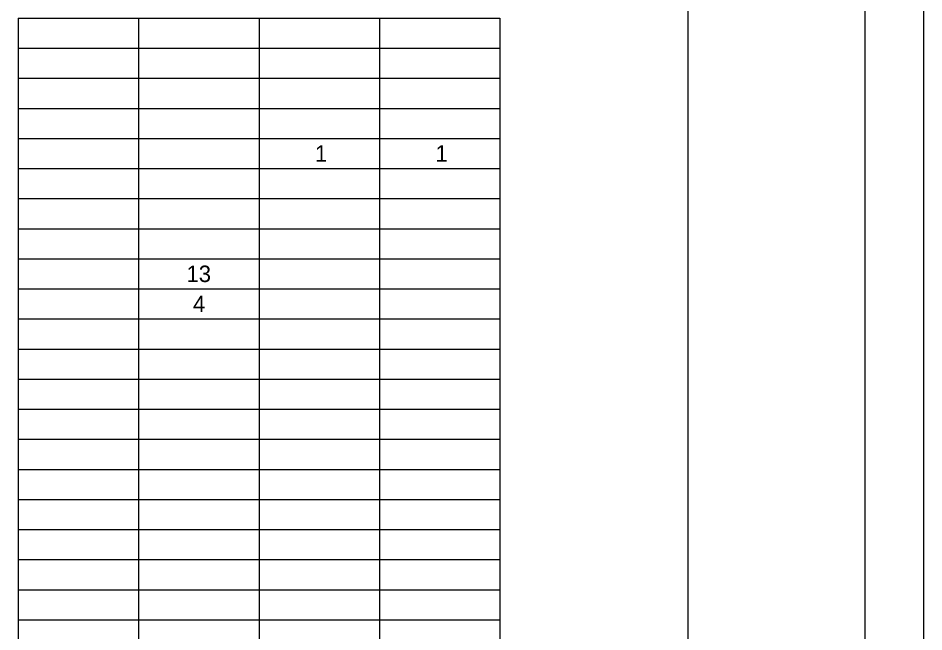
# Model space of a CAD drawing. Extents: x 0 to 34, y 0 to 22.
# Drawn here: x 26.31 to 34, y 5.04 to 10.25 of the extents above; entities that cross this region are included whole.
import ezdxf

# ---------------------------------------------------------------- set-up
doc = ezdxf.new("R2010")
doc.units = 0
for name, color, linetype in [('Default', 7, 'Continuous'), ('SH_Border', 7, 'Continuous'), ('SH_Cut_Line', 7, 'Continuous')]:
    doc.layers.add(name, color=color, linetype=linetype)

msp = doc.modelspace()

# ---------------------------------------------------------------- linework, layer by layer
at = {"layer": 'Default'}
for p, q in [((26.3104, 10.2513), (27.333, 10.2513)), ((26.3104, 10.2513), (26.3104, 9.4843)), ((27.333, 10.2513), (29.3783, 10.2513)), ((27.333, 10.2513), (27.333, 9.4843)), ((28.3557, 10.2513), (28.3557, 9.4843)), ((29.3783, 10.2513), (30.4009, 10.2513)), ((29.3783, 10.2513), (29.3783, 9.4843)), ((30.4009, 10.2513), (30.4009, 9.4843)), ((26.3104, 9.9957), (27.333, 9.9957)), ((27.333, 9.9957), (29.3783, 9.9957)), ((29.3783, 9.9957), (30.4009, 9.9957)), ((26.3104, 9.74), (27.333, 9.74)), ((27.333, 9.74), (29.3783, 9.74)), ((29.3783, 9.74), (30.4009, 9.74)), ((26.3104, 9.4843), (27.333, 9.4843)), ((26.3104, 9.4843), (26.3104, 8.973)), ((27.333, 9.4843), (29.3783, 9.4843)), ((27.333, 9.4843), (27.333, 8.973)), ((28.3557, 9.4843), (28.3557, 8.973)), ((29.3783, 9.4843), (30.4009, 9.4843)), ((29.3783, 9.4843), (29.3783, 8.973)), ((30.4009, 9.4843), (30.4009, 8.973)), ((26.3104, 9.2287), (27.333, 9.2287)), ((27.333, 9.2287), (29.3783, 9.2287)), ((29.3783, 9.2287), (30.4009, 9.2287)), ((26.3104, 8.973), (27.333, 8.973)), ((26.3104, 8.973), (26.3104, 8.2061)), ((27.333, 8.973), (29.3783, 8.973)), ((27.333, 8.973), (27.333, 8.2061)), ((28.3557, 8.973), (28.3557, 8.2061)), ((29.3783, 8.973), (30.4009, 8.973)), ((29.3783, 8.973), (29.3783, 8.2061)), ((30.4009, 8.973), (30.4009, 8.2061)), ((26.3104, 8.7174), (27.333, 8.7174)), ((27.333, 8.7174), (29.3783, 8.7174)), ((29.3783, 8.7174), (30.4009, 8.7174)), ((26.3104, 8.4617), (27.333, 8.4617)), ((27.333, 8.4617), (29.3783, 8.4617)), ((29.3783, 8.4617), (30.4009, 8.4617)), ((26.3104, 8.2061), (27.333, 8.2061)), ((26.3104, 8.2061), (26.3104, 7.6948)), ((27.333, 8.2061), (29.3783, 8.2061)), ((27.333, 8.2061), (27.333, 7.6948)), ((28.3557, 8.2061), (28.3557, 7.6948)), ((29.3783, 8.2061), (30.4009, 8.2061)), ((29.3783, 8.2061), (29.3783, 7.6948)), ((30.4009, 8.2061), (30.4009, 7.6948)), ((26.3104, 7.9504), (27.333, 7.9504)), ((27.333, 7.9504), (29.3783, 7.9504)), ((29.3783, 7.9504), (30.4009, 7.9504)), ((26.3104, 7.6948), (27.333, 7.6948)), ((26.3104, 7.6948), (26.3104, 2.3261)), ((27.333, 7.6948), (29.3783, 7.6948)), ((27.333, 7.6948), (27.333, 2.3261)), ((28.3557, 7.6948), (28.3557, 2.3261)), ((29.3783, 7.6948), (30.4009, 7.6948)), ((29.3783, 7.6948), (29.3783, 2.3261)), ((30.4009, 7.6948), (30.4009, 2.3261)), ((26.3104, 7.4391), (27.333, 7.4391)), ((27.333, 7.4391), (29.3783, 7.4391)), ((29.3783, 7.4391), (30.4009, 7.4391)), ((26.3104, 7.1835), (27.333, 7.1835)), ((27.333, 7.1835), (29.3783, 7.1835)), ((29.3783, 7.1835), (30.4009, 7.1835)), ((26.3104, 6.9278), (27.333, 6.9278)), ((27.333, 6.9278), (29.3783, 6.9278)), ((29.3783, 6.9278), (30.4009, 6.9278)), ((26.3104, 6.6722), (27.333, 6.6722)), ((27.333, 6.6722), (29.3783, 6.6722)), ((29.3783, 6.6722), (30.4009, 6.6722)), ((26.3104, 6.4165), (27.333, 6.4165)), ((27.333, 6.4165), (29.3783, 6.4165)), ((29.3783, 6.4165), (30.4009, 6.4165)), ((26.3104, 6.1609), (27.333, 6.1609)), ((27.333, 6.1609), (29.3783, 6.1609)), ((29.3783, 6.1609), (30.4009, 6.1609)), ((26.3104, 5.9052), (27.333, 5.9052)), ((27.333, 5.9052), (29.3783, 5.9052)), ((29.3783, 5.9052), (30.4009, 5.9052)), ((26.3104, 5.6496), (27.333, 5.6496)), ((27.333, 5.6496), (29.3783, 5.6496)), ((29.3783, 5.6496), (30.4009, 5.6496)), ((26.3104, 5.3939), (27.333, 5.3939)), ((27.333, 5.3939), (29.3783, 5.3939)), ((29.3783, 5.3939), (30.4009, 5.3939)), ((26.3104, 5.1383), (27.333, 5.1383)), ((27.333, 5.1383), (29.3783, 5.1383)), ((29.3783, 5.1383), (30.4009, 5.1383))]:
    msp.add_line(p, q, dxfattribs=at)
at = {"layer": 'SH_Border'}
msp.add_line((32, 0.5), (32, 21.5), dxfattribs=at)
msp.add_lwpolyline([(1.5, 21.5), (33.5, 21.5), (33.5, 0.5), (1.5, 0.5)], close=True, dxfattribs=at)
at = {"layer": 'SH_Cut_Line'}
msp.add_lwpolyline([(0, 0), (34, 0), (34, 22), (0, 22)], close=True, dxfattribs=at)

# ---------------------------------------------------------------- texts
at = {"layer": 'Default'}
for s, p in [('1', (28.8306, 9.0309)), ('1', (29.8532, 9.0309)), ('13', (27.74, 8.0083)), ('4', (27.7947, 7.7526))]:
    msp.add_text(s, height=0.14, dxfattribs=at).set_placement(p)

doc.saveas('drawing.dxf')
